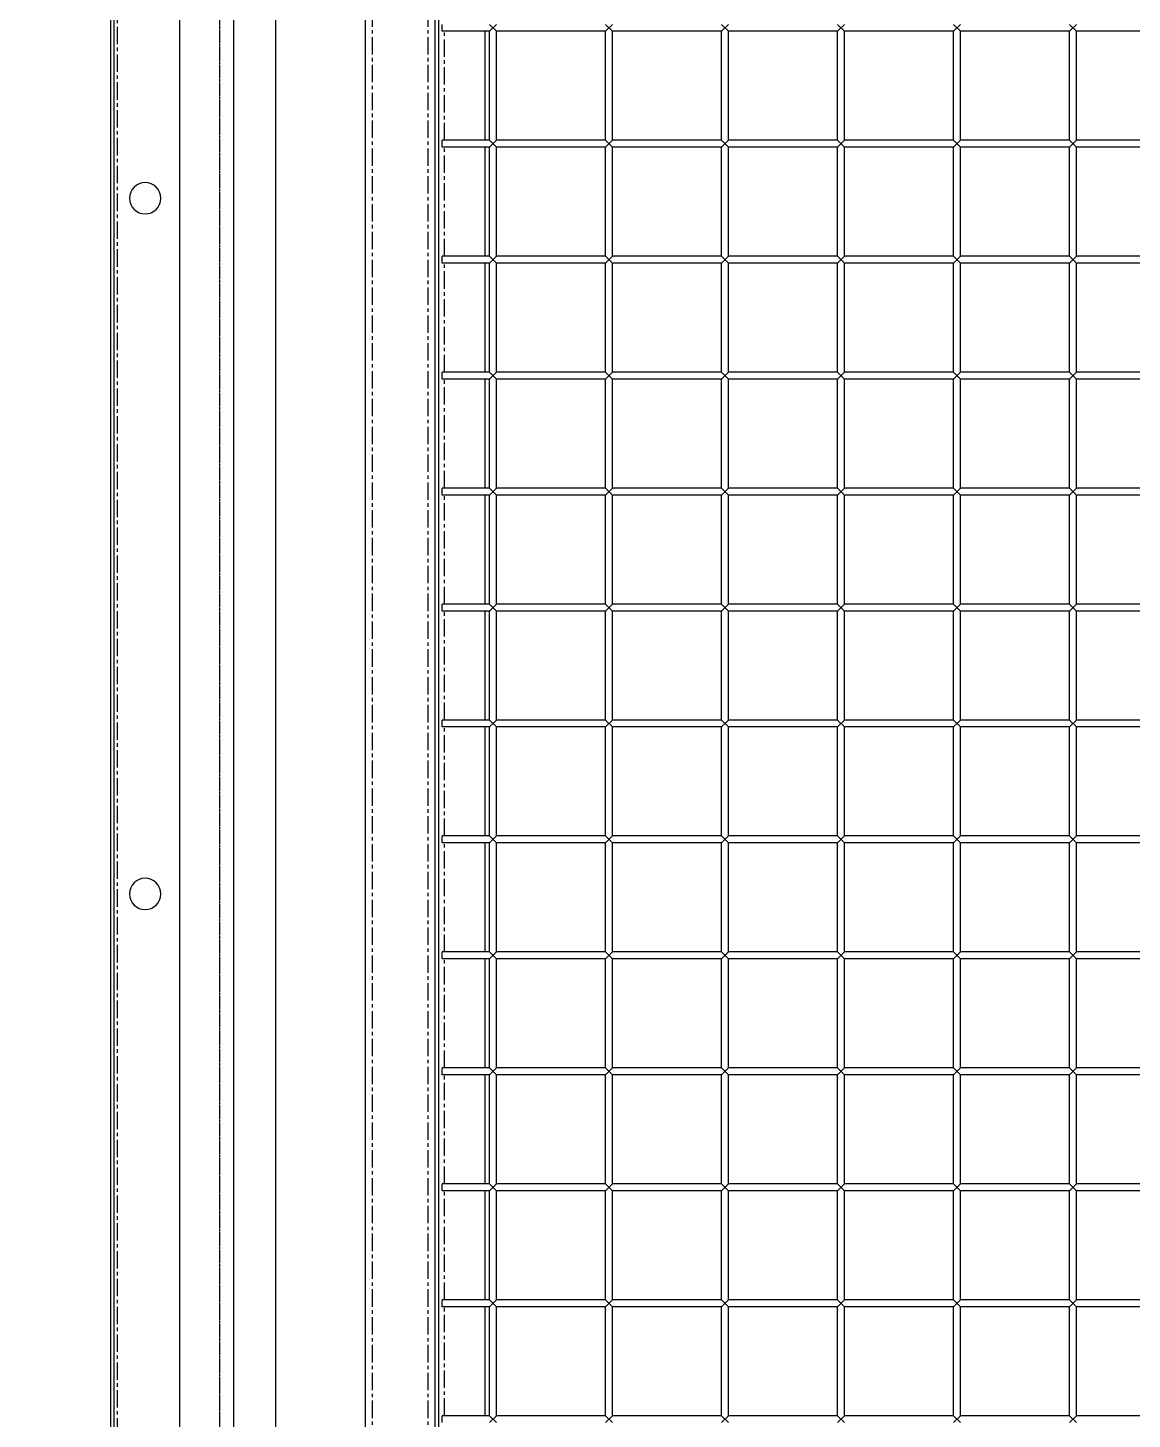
# Model space of a CAD drawing. Header units: millimetres. Extents: x -198529 to 244266, y -64 to 158464.
# Drawn here: x -170034 to -169558, y 95157 to 95757 of the extents above; entities that cross this region are included whole.
import ezdxf

# ---------------------------------------------------------------- set-up
doc = ezdxf.new("R2010")
doc.units = ezdxf.units.MM
doc.linetypes.add('CENTER', pattern=[12, 7.5, -1.5, 1.5, -1.5])
doc.linetypes.add('HIDDEN2', pattern=[4.7625, 3.175, -1.5875])
doc.layers.add('0-DCC', color=30, linetype='Continuous')
doc.layers.add('K-CEIL-DCC-RACK', color=10, linetype='Continuous')

# ---------------------------------------------------------------- blocks, each defined once
blk = doc.blocks.new('DCC2850x1800(右)')
at = {"color": 0, "linetype": 'Continuous'}
for p, q in [((65616, -74478.48), (65616, -72678.48)), ((65646, -74478.48), (65646, -72678.48)), ((65684.72, -74441.08), (65684.72, -72678.48)), ((65726, -74441.08), (65726, -72678.48)), ((65754.5, -72678.48), (65754.5, -74478.48)), ((65756, -72678.48), (65756, -74478.48)), ((65614.5, -72730.88), (65614.5, -74426.08)), ((65342.5, -73256.48), (65339.5, -73253.48)), ((65339.5, -73256.48), (65342.5, -73253.48)), ((65392.5, -73256.48), (65389.5, -73253.48)), ((65389.5, -73256.48), (65392.5, -73253.48)), ((65442.5, -73256.48), (65439.5, -73253.48)), ((65439.5, -73256.48), (65442.5, -73253.48)), ((65492.5, -73256.48), (65489.5, -73253.48)), ((65489.5, -73256.48), (65492.5, -73253.48)), ((65542.5, -73256.48), (65539.5, -73253.48)), ((65539.5, -73256.48), (65542.5, -73253.48)), ((65592.5, -73256.48), (65589.5, -73253.48)), ((65589.5, -73256.48), (65592.5, -73253.48)), ((65613, -73256.48), (65613, -73253.48)), ((65292.5, -73256.48), (65339.5, -73256.48)), ((65339.5, -73303.48), (65339.5, -73256.48)), ((65342.5, -73303.48), (65342.5, -73256.48)), ((65342.5, -73256.48), (65389.5, -73256.48)), ((65389.5, -73303.48), (65389.5, -73256.48)), ((65392.5, -73303.48), (65392.5, -73256.48)), ((65392.5, -73256.48), (65439.5, -73256.48)), ((65439.5, -73303.48), (65439.5, -73256.48)), ((65442.5, -73303.48), (65442.5, -73256.48)), ((65442.5, -73256.48), (65489.5, -73256.48)), ((65489.5, -73303.48), (65489.5, -73256.48)), ((65492.5, -73303.48), (65492.5, -73256.48)), ((65492.5, -73256.48), (65539.5, -73256.48)), ((65539.5, -73303.48), (65539.5, -73256.48)), ((65542.5, -73303.48), (65542.5, -73256.48)), ((65542.5, -73256.48), (65589.5, -73256.48)), ((65589.5, -73303.48), (65589.5, -73256.48)), ((65592.5, -73303.48), (65592.5, -73256.48)), ((65592.5, -73256.48), (65613, -73256.48)), ((65594.5, -73256.48), (65594.5, -73303.48)), ((65292.5, -73303.48), (65339.5, -73303.48)), ((65292.5, -73306.48), (65339.5, -73306.48)), ((65342.5, -73306.48), (65339.5, -73303.48)), ((65339.5, -73306.48), (65342.5, -73303.48)), ((65339.5, -73353.48), (65339.5, -73306.48)), ((65342.5, -73303.48), (65389.5, -73303.48)), ((65342.5, -73353.48), (65342.5, -73306.48)), ((65342.5, -73306.48), (65389.5, -73306.48)), ((65392.5, -73306.48), (65389.5, -73303.48)), ((65389.5, -73306.48), (65392.5, -73303.48)), ((65389.5, -73353.48), (65389.5, -73306.48)), ((65392.5, -73303.48), (65439.5, -73303.48)), ((65392.5, -73353.48), (65392.5, -73306.48)), ((65392.5, -73306.48), (65439.5, -73306.48)), ((65442.5, -73306.48), (65439.5, -73303.48)), ((65439.5, -73306.48), (65442.5, -73303.48)), ((65439.5, -73353.48), (65439.5, -73306.48)), ((65442.5, -73303.48), (65489.5, -73303.48)), ((65442.5, -73353.48), (65442.5, -73306.48)), ((65442.5, -73306.48), (65489.5, -73306.48)), ((65492.5, -73306.48), (65489.5, -73303.48)), ((65489.5, -73306.48), (65492.5, -73303.48)), ((65489.5, -73353.48), (65489.5, -73306.48)), ((65492.5, -73303.48), (65539.5, -73303.48)), ((65492.5, -73353.48), (65492.5, -73306.48)), ((65492.5, -73306.48), (65539.5, -73306.48)), ((65542.5, -73306.48), (65539.5, -73303.48)), ((65539.5, -73306.48), (65542.5, -73303.48)), ((65539.5, -73353.48), (65539.5, -73306.48)), ((65542.5, -73303.48), (65589.5, -73303.48)), ((65542.5, -73353.48), (65542.5, -73306.48)), ((65542.5, -73306.48), (65589.5, -73306.48)), ((65592.5, -73306.48), (65589.5, -73303.48)), ((65589.5, -73306.48), (65592.5, -73303.48)), ((65589.5, -73353.48), (65589.5, -73306.48)), ((65592.5, -73303.48), (65613, -73303.48)), ((65592.5, -73353.48), (65592.5, -73306.48)), ((65592.5, -73306.48), (65613, -73306.48)), ((65594.5, -73306.48), (65594.5, -73353.48)), ((65613, -73306.48), (65613, -73303.48)), ((65292.5, -73353.48), (65339.5, -73353.48)), ((65339.5, -73356.48), (65342.5, -73353.48)), ((65342.5, -73356.48), (65339.5, -73353.48)), ((65342.5, -73353.48), (65389.5, -73353.48)), ((65392.5, -73356.48), (65389.5, -73353.48)), ((65389.5, -73356.48), (65392.5, -73353.48)), ((65392.5, -73353.48), (65439.5, -73353.48)), ((65442.5, -73356.48), (65439.5, -73353.48)), ((65439.5, -73356.48), (65442.5, -73353.48)), ((65442.5, -73353.48), (65489.5, -73353.48)), ((65492.5, -73356.48), (65489.5, -73353.48)), ((65489.5, -73356.48), (65492.5, -73353.48)), ((65492.5, -73353.48), (65539.5, -73353.48)), ((65539.5, -73356.48), (65542.5, -73353.48)), ((65542.5, -73356.48), (65539.5, -73353.48)), ((65542.5, -73353.48), (65589.5, -73353.48)), ((65592.5, -73356.48), (65589.5, -73353.48)), ((65589.5, -73356.48), (65592.5, -73353.48)), ((65592.5, -73353.48), (65613, -73353.48)), ((65613, -73356.48), (65613, -73353.48)), ((65292.5, -73356.48), (65339.5, -73356.48)), ((65339.5, -73403.48), (65339.5, -73356.48)), ((65342.5, -73403.48), (65342.5, -73356.48)), ((65342.5, -73356.48), (65389.5, -73356.48)), ((65389.5, -73403.48), (65389.5, -73356.48)), ((65392.5, -73403.48), (65392.5, -73356.48)), ((65392.5, -73356.48), (65439.5, -73356.48)), ((65439.5, -73403.48), (65439.5, -73356.48)), ((65442.5, -73403.48), (65442.5, -73356.48)), ((65442.5, -73356.48), (65489.5, -73356.48)), ((65489.5, -73403.48), (65489.5, -73356.48)), ((65492.5, -73403.48), (65492.5, -73356.48)), ((65492.5, -73356.48), (65539.5, -73356.48)), ((65539.5, -73403.48), (65539.5, -73356.48)), ((65542.5, -73403.48), (65542.5, -73356.48)), ((65542.5, -73356.48), (65589.5, -73356.48)), ((65589.5, -73403.48), (65589.5, -73356.48)), ((65592.5, -73403.48), (65592.5, -73356.48)), ((65592.5, -73356.48), (65613, -73356.48)), ((65594.5, -73356.48), (65594.5, -73403.48)), ((65292.5, -73403.48), (65339.5, -73403.48)), ((65339.5, -73406.48), (65342.5, -73403.48)), ((65342.5, -73406.48), (65339.5, -73403.48)), ((65342.5, -73403.48), (65389.5, -73403.48)), ((65389.5, -73406.48), (65392.5, -73403.48)), ((65392.5, -73406.48), (65389.5, -73403.48)), ((65392.5, -73403.48), (65439.5, -73403.48)), ((65442.5, -73406.48), (65439.5, -73403.48)), ((65439.5, -73406.48), (65442.5, -73403.48)), ((65442.5, -73403.48), (65489.5, -73403.48)), ((65489.5, -73406.48), (65492.5, -73403.48)), ((65492.5, -73406.48), (65489.5, -73403.48)), ((65492.5, -73403.48), (65539.5, -73403.48)), ((65539.5, -73406.48), (65542.5, -73403.48)), ((65542.5, -73406.48), (65539.5, -73403.48)), ((65542.5, -73403.48), (65589.5, -73403.48)), ((65589.5, -73406.48), (65592.5, -73403.48)), ((65592.5, -73406.48), (65589.5, -73403.48)), ((65592.5, -73403.48), (65613, -73403.48)), ((65613, -73406.48), (65613, -73403.48)), ((65292.5, -73406.48), (65339.5, -73406.48)), ((65339.5, -73453.48), (65339.5, -73406.48)), ((65342.5, -73453.48), (65342.5, -73406.48)), ((65342.5, -73406.48), (65389.5, -73406.48)), ((65389.5, -73453.48), (65389.5, -73406.48)), ((65392.5, -73453.48), (65392.5, -73406.48)), ((65392.5, -73406.48), (65439.5, -73406.48)), ((65439.5, -73453.48), (65439.5, -73406.48)), ((65442.5, -73453.48), (65442.5, -73406.48)), ((65442.5, -73406.48), (65489.5, -73406.48)), ((65489.5, -73453.48), (65489.5, -73406.48)), ((65492.5, -73453.48), (65492.5, -73406.48)), ((65492.5, -73406.48), (65539.5, -73406.48)), ((65539.5, -73453.48), (65539.5, -73406.48)), ((65542.5, -73453.48), (65542.5, -73406.48)), ((65542.5, -73406.48), (65589.5, -73406.48)), ((65589.5, -73453.48), (65589.5, -73406.48)), ((65592.5, -73453.48), (65592.5, -73406.48)), ((65592.5, -73406.48), (65613, -73406.48)), ((65594.5, -73406.48), (65594.5, -73453.48)), ((65292.5, -73453.48), (65339.5, -73453.48)), ((65292.5, -73456.48), (65339.5, -73456.48)), ((65339.5, -73456.48), (65342.5, -73453.48)), ((65342.5, -73456.48), (65339.5, -73453.48)), ((65339.5, -73503.48), (65339.5, -73456.48)), ((65342.5, -73453.48), (65389.5, -73453.48)), ((65342.5, -73503.48), (65342.5, -73456.48)), ((65342.5, -73456.48), (65389.5, -73456.48)), ((65389.5, -73456.48), (65392.5, -73453.48)), ((65392.5, -73456.48), (65389.5, -73453.48)), ((65389.5, -73503.48), (65389.5, -73456.48)), ((65392.5, -73453.48), (65439.5, -73453.48)), ((65392.5, -73503.48), (65392.5, -73456.48)), ((65392.5, -73456.48), (65439.5, -73456.48)), ((65439.5, -73456.48), (65442.5, -73453.48)), ((65442.5, -73456.48), (65439.5, -73453.48)), ((65439.5, -73503.48), (65439.5, -73456.48)), ((65442.5, -73453.48), (65489.5, -73453.48)), ((65442.5, -73503.48), (65442.5, -73456.48)), ((65442.5, -73456.48), (65489.5, -73456.48)), ((65489.5, -73456.48), (65492.5, -73453.48)), ((65492.5, -73456.48), (65489.5, -73453.48)), ((65489.5, -73503.48), (65489.5, -73456.48)), ((65492.5, -73453.48), (65539.5, -73453.48)), ((65492.5, -73503.48), (65492.5, -73456.48)), ((65492.5, -73456.48), (65539.5, -73456.48)), ((65539.5, -73456.48), (65542.5, -73453.48)), ((65542.5, -73456.48), (65539.5, -73453.48)), ((65539.5, -73503.48), (65539.5, -73456.48)), ((65542.5, -73453.48), (65589.5, -73453.48)), ((65542.5, -73503.48), (65542.5, -73456.48)), ((65542.5, -73456.48), (65589.5, -73456.48)), ((65589.5, -73456.48), (65592.5, -73453.48)), ((65592.5, -73456.48), (65589.5, -73453.48)), ((65589.5, -73503.48), (65589.5, -73456.48)), ((65592.5, -73453.48), (65613, -73453.48)), ((65592.5, -73503.48), (65592.5, -73456.48)), ((65592.5, -73456.48), (65613, -73456.48)), ((65594.5, -73456.48), (65594.5, -73503.48)), ((65613, -73456.48), (65613, -73453.48)), ((65292.5, -73503.48), (65339.5, -73503.48)), ((65339.5, -73506.48), (65342.5, -73503.48)), ((65342.5, -73506.48), (65339.5, -73503.48)), ((65342.5, -73503.48), (65389.5, -73503.48)), ((65389.5, -73506.48), (65392.5, -73503.48)), ((65392.5, -73506.48), (65389.5, -73503.48)), ((65392.5, -73503.48), (65439.5, -73503.48)), ((65439.5, -73506.48), (65442.5, -73503.48)), ((65442.5, -73506.48), (65439.5, -73503.48)), ((65442.5, -73503.48), (65489.5, -73503.48)), ((65489.5, -73506.48), (65492.5, -73503.48)), ((65492.5, -73506.48), (65489.5, -73503.48)), ((65492.5, -73503.48), (65539.5, -73503.48)), ((65539.5, -73506.48), (65542.5, -73503.48)), ((65542.5, -73506.48), (65539.5, -73503.48)), ((65542.5, -73503.48), (65589.5, -73503.48)), ((65589.5, -73506.48), (65592.5, -73503.48)), ((65592.5, -73506.48), (65589.5, -73503.48)), ((65592.5, -73503.48), (65613, -73503.48)), ((65613, -73506.48), (65613, -73503.48)), ((65292.5, -73506.48), (65339.5, -73506.48)), ((65339.5, -73553.48), (65339.5, -73506.48)), ((65342.5, -73553.48), (65342.5, -73506.48)), ((65342.5, -73506.48), (65389.5, -73506.48)), ((65389.5, -73553.48), (65389.5, -73506.48)), ((65392.5, -73553.48), (65392.5, -73506.48)), ((65392.5, -73506.48), (65439.5, -73506.48)), ((65439.5, -73553.48), (65439.5, -73506.48)), ((65442.5, -73553.48), (65442.5, -73506.48)), ((65442.5, -73506.48), (65489.5, -73506.48)), ((65489.5, -73553.48), (65489.5, -73506.48)), ((65492.5, -73553.48), (65492.5, -73506.48)), ((65492.5, -73506.48), (65539.5, -73506.48)), ((65539.5, -73553.48), (65539.5, -73506.48)), ((65542.5, -73553.48), (65542.5, -73506.48)), ((65542.5, -73506.48), (65589.5, -73506.48)), ((65589.5, -73553.48), (65589.5, -73506.48)), ((65592.5, -73553.48), (65592.5, -73506.48)), ((65592.5, -73506.48), (65613, -73506.48)), ((65594.5, -73506.48), (65594.5, -73553.48)), ((65292.5, -73553.48), (65339.5, -73553.48)), ((65339.5, -73556.48), (65342.5, -73553.48)), ((65342.5, -73556.48), (65339.5, -73553.48)), ((65342.5, -73553.48), (65389.5, -73553.48)), ((65389.5, -73556.48), (65392.5, -73553.48)), ((65392.5, -73556.48), (65389.5, -73553.48)), ((65392.5, -73553.48), (65439.5, -73553.48)), ((65439.5, -73556.48), (65442.5, -73553.48)), ((65442.5, -73556.48), (65439.5, -73553.48)), ((65442.5, -73553.48), (65489.5, -73553.48)), ((65489.5, -73556.48), (65492.5, -73553.48)), ((65492.5, -73556.48), (65489.5, -73553.48)), ((65492.5, -73553.48), (65539.5, -73553.48)), ((65539.5, -73556.48), (65542.5, -73553.48)), ((65542.5, -73556.48), (65539.5, -73553.48)), ((65542.5, -73553.48), (65589.5, -73553.48)), ((65589.5, -73556.48), (65592.5, -73553.48)), ((65592.5, -73556.48), (65589.5, -73553.48)), ((65592.5, -73553.48), (65613, -73553.48)), ((65613, -73556.48), (65613, -73553.48)), ((65292.5, -73556.48), (65339.5, -73556.48)), ((65339.5, -73603.48), (65339.5, -73556.48)), ((65342.5, -73603.48), (65342.5, -73556.48)), ((65342.5, -73556.48), (65389.5, -73556.48)), ((65389.5, -73603.48), (65389.5, -73556.48)), ((65392.5, -73603.48), (65392.5, -73556.48)), ((65392.5, -73556.48), (65439.5, -73556.48)), ((65439.5, -73603.48), (65439.5, -73556.48)), ((65442.5, -73603.48), (65442.5, -73556.48)), ((65442.5, -73556.48), (65489.5, -73556.48)), ((65489.5, -73603.48), (65489.5, -73556.48)), ((65492.5, -73603.48), (65492.5, -73556.48)), ((65492.5, -73556.48), (65539.5, -73556.48)), ((65539.5, -73603.48), (65539.5, -73556.48)), ((65542.5, -73603.48), (65542.5, -73556.48)), ((65542.5, -73556.48), (65589.5, -73556.48)), ((65589.5, -73603.48), (65589.5, -73556.48)), ((65592.5, -73603.48), (65592.5, -73556.48)), ((65592.5, -73556.48), (65613, -73556.48)), ((65594.5, -73556.48), (65594.5, -73603.48)), ((65292.5, -73603.48), (65339.5, -73603.48)), ((65292.5, -73606.48), (65339.5, -73606.48)), ((65342.5, -73603.48), (65339.5, -73606.48)), ((65342.5, -73606.48), (65339.5, -73603.48)), ((65339.5, -73653.48), (65339.5, -73606.48)), ((65342.5, -73603.48), (65389.5, -73603.48)), ((65342.5, -73653.48), (65342.5, -73606.48)), ((65342.5, -73606.48), (65389.5, -73606.48)), ((65389.5, -73606.48), (65392.5, -73603.48)), ((65392.5, -73606.48), (65389.5, -73603.48)), ((65389.5, -73653.48), (65389.5, -73606.48)), ((65392.5, -73603.48), (65439.5, -73603.48)), ((65392.5, -73653.48), (65392.5, -73606.48)), ((65392.5, -73606.48), (65439.5, -73606.48)), ((65439.5, -73606.48), (65442.5, -73603.48)), ((65442.5, -73606.48), (65439.5, -73603.48)), ((65439.5, -73653.48), (65439.5, -73606.48)), ((65442.5, -73603.48), (65489.5, -73603.48)), ((65442.5, -73653.48), (65442.5, -73606.48)), ((65442.5, -73606.48), (65489.5, -73606.48)), ((65489.5, -73606.48), (65492.5, -73603.48)), ((65492.5, -73606.48), (65489.5, -73603.48)), ((65489.5, -73653.48), (65489.5, -73606.48)), ((65492.5, -73603.48), (65539.5, -73603.48)), ((65492.5, -73653.48), (65492.5, -73606.48)), ((65492.5, -73606.48), (65539.5, -73606.48)), ((65539.5, -73606.48), (65542.5, -73603.48)), ((65542.5, -73606.48), (65539.5, -73603.48)), ((65539.5, -73653.48), (65539.5, -73606.48)), ((65542.5, -73603.48), (65589.5, -73603.48)), ((65542.5, -73653.48), (65542.5, -73606.48)), ((65542.5, -73606.48), (65589.5, -73606.48)), ((65589.5, -73606.48), (65592.5, -73603.48)), ((65592.5, -73606.48), (65589.5, -73603.48)), ((65589.5, -73653.48), (65589.5, -73606.48)), ((65592.5, -73603.48), (65613, -73603.48)), ((65592.5, -73653.48), (65592.5, -73606.48)), ((65592.5, -73606.48), (65613, -73606.48)), ((65594.5, -73606.48), (65594.5, -73653.48)), ((65613, -73606.48), (65613, -73603.48)), ((65292.5, -73653.48), (65339.5, -73653.48)), ((65342.5, -73653.48), (65339.5, -73656.48)), ((65342.5, -73656.48), (65339.5, -73653.48)), ((65342.5, -73653.48), (65389.5, -73653.48)), ((65392.5, -73653.48), (65389.5, -73656.48)), ((65392.5, -73656.48), (65389.5, -73653.48)), ((65392.5, -73653.48), (65439.5, -73653.48)), ((65439.5, -73656.48), (65442.5, -73653.48)), ((65442.5, -73656.48), (65439.5, -73653.48)), ((65442.5, -73653.48), (65489.5, -73653.48)), ((65489.5, -73656.48), (65492.5, -73653.48)), ((65492.5, -73656.48), (65489.5, -73653.48)), ((65492.5, -73653.48), (65539.5, -73653.48)), ((65539.5, -73656.48), (65542.5, -73653.48)), ((65542.5, -73656.48), (65539.5, -73653.48)), ((65542.5, -73653.48), (65589.5, -73653.48)), ((65589.5, -73656.48), (65592.5, -73653.48)), ((65592.5, -73656.48), (65589.5, -73653.48)), ((65592.5, -73653.48), (65613, -73653.48)), ((65613, -73656.48), (65613, -73653.48)), ((65292.5, -73656.48), (65339.5, -73656.48)), ((65339.5, -73703.48), (65339.5, -73656.48)), ((65342.5, -73703.48), (65342.5, -73656.48)), ((65342.5, -73656.48), (65389.5, -73656.48)), ((65389.5, -73703.48), (65389.5, -73656.48)), ((65392.5, -73703.48), (65392.5, -73656.48)), ((65392.5, -73656.48), (65439.5, -73656.48)), ((65439.5, -73703.48), (65439.5, -73656.48)), ((65442.5, -73703.48), (65442.5, -73656.48)), ((65442.5, -73656.48), (65489.5, -73656.48)), ((65489.5, -73703.48), (65489.5, -73656.48)), ((65492.5, -73703.48), (65492.5, -73656.48)), ((65492.5, -73656.48), (65539.5, -73656.48)), ((65539.5, -73703.48), (65539.5, -73656.48)), ((65542.5, -73703.48), (65542.5, -73656.48)), ((65542.5, -73656.48), (65589.5, -73656.48)), ((65589.5, -73703.48), (65589.5, -73656.48)), ((65592.5, -73703.48), (65592.5, -73656.48)), ((65592.5, -73656.48), (65613, -73656.48)), ((65594.5, -73656.48), (65594.5, -73703.48)), ((65292.5, -73703.48), (65339.5, -73703.48)), ((65342.5, -73703.48), (65339.5, -73706.48)), ((65342.5, -73706.48), (65339.5, -73703.48)), ((65342.5, -73703.48), (65389.5, -73703.48)), ((65392.5, -73703.48), (65389.5, -73706.48)), ((65392.5, -73706.48), (65389.5, -73703.48)), ((65392.5, -73703.48), (65439.5, -73703.48)), ((65442.5, -73703.48), (65439.5, -73706.48)), ((65442.5, -73706.48), (65439.5, -73703.48)), ((65442.5, -73703.48), (65489.5, -73703.48)), ((65489.5, -73706.48), (65492.5, -73703.48)), ((65492.5, -73706.48), (65489.5, -73703.48)), ((65492.5, -73703.48), (65539.5, -73703.48)), ((65539.5, -73706.48), (65542.5, -73703.48)), ((65542.5, -73706.48), (65539.5, -73703.48)), ((65542.5, -73703.48), (65589.5, -73703.48)), ((65589.5, -73706.48), (65592.5, -73703.48)), ((65592.5, -73706.48), (65589.5, -73703.48)), ((65592.5, -73703.48), (65613, -73703.48)), ((65613, -73706.48), (65613, -73703.48)), ((65292.5, -73706.48), (65339.5, -73706.48)), ((65339.5, -73753.48), (65339.5, -73706.48)), ((65342.5, -73753.48), (65342.5, -73706.48)), ((65342.5, -73706.48), (65389.5, -73706.48)), ((65389.5, -73753.48), (65389.5, -73706.48)), ((65392.5, -73753.48), (65392.5, -73706.48)), ((65392.5, -73706.48), (65439.5, -73706.48)), ((65439.5, -73753.48), (65439.5, -73706.48)), ((65442.5, -73753.48), (65442.5, -73706.48)), ((65442.5, -73706.48), (65489.5, -73706.48)), ((65489.5, -73753.48), (65489.5, -73706.48)), ((65492.5, -73753.48), (65492.5, -73706.48)), ((65492.5, -73706.48), (65539.5, -73706.48)), ((65539.5, -73753.48), (65539.5, -73706.48)), ((65542.5, -73753.48), (65542.5, -73706.48)), ((65542.5, -73706.48), (65589.5, -73706.48)), ((65589.5, -73753.48), (65589.5, -73706.48)), ((65592.5, -73753.48), (65592.5, -73706.48)), ((65592.5, -73706.48), (65613, -73706.48)), ((65594.5, -73706.48), (65594.5, -73753.48)), ((65292.5, -73753.48), (65339.5, -73753.48)), ((65292.5, -73756.48), (65339.5, -73756.48)), ((65342.5, -73753.48), (65339.5, -73756.48)), ((65342.5, -73756.48), (65339.5, -73753.48)), ((65339.5, -73803.48), (65339.5, -73756.48)), ((65342.5, -73753.48), (65389.5, -73753.48)), ((65342.5, -73803.48), (65342.5, -73756.48)), ((65342.5, -73756.48), (65389.5, -73756.48)), ((65392.5, -73753.48), (65389.5, -73756.48)), ((65392.5, -73756.48), (65389.5, -73753.48)), ((65389.5, -73803.48), (65389.5, -73756.48)), ((65392.5, -73753.48), (65439.5, -73753.48)), ((65392.5, -73803.48), (65392.5, -73756.48)), ((65392.5, -73756.48), (65439.5, -73756.48)), ((65442.5, -73753.48), (65439.5, -73756.48)), ((65442.5, -73756.48), (65439.5, -73753.48)), ((65439.5, -73803.48), (65439.5, -73756.48)), ((65442.5, -73753.48), (65489.5, -73753.48)), ((65442.5, -73803.48), (65442.5, -73756.48)), ((65442.5, -73756.48), (65489.5, -73756.48)), ((65492.5, -73753.48), (65489.5, -73756.48)), ((65492.5, -73756.48), (65489.5, -73753.48)), ((65489.5, -73803.48), (65489.5, -73756.48)), ((65492.5, -73753.48), (65539.5, -73753.48)), ((65492.5, -73803.48), (65492.5, -73756.48)), ((65492.5, -73756.48), (65539.5, -73756.48)), ((65539.5, -73756.48), (65542.5, -73753.48)), ((65542.5, -73756.48), (65539.5, -73753.48)), ((65539.5, -73803.48), (65539.5, -73756.48)), ((65542.5, -73753.48), (65589.5, -73753.48)), ((65542.5, -73803.48), (65542.5, -73756.48)), ((65542.5, -73756.48), (65589.5, -73756.48)), ((65589.5, -73756.48), (65592.5, -73753.48)), ((65592.5, -73756.48), (65589.5, -73753.48)), ((65589.5, -73803.48), (65589.5, -73756.48)), ((65592.5, -73753.48), (65613, -73753.48)), ((65592.5, -73803.48), (65592.5, -73756.48)), ((65592.5, -73756.48), (65613, -73756.48)), ((65594.5, -73756.48), (65594.5, -73803.48)), ((65613, -73756.48), (65613, -73753.48)), ((65292.5, -73803.48), (65339.5, -73803.48)), ((65342.5, -73803.48), (65339.5, -73806.48)), ((65342.5, -73806.48), (65339.5, -73803.48)), ((65342.5, -73803.48), (65389.5, -73803.48)), ((65392.5, -73803.48), (65389.5, -73806.48)), ((65392.5, -73806.48), (65389.5, -73803.48)), ((65392.5, -73803.48), (65439.5, -73803.48)), ((65442.5, -73803.48), (65439.5, -73806.48)), ((65442.5, -73806.48), (65439.5, -73803.48)), ((65442.5, -73803.48), (65489.5, -73803.48)), ((65492.5, -73803.48), (65489.5, -73806.48)), ((65492.5, -73806.48), (65489.5, -73803.48)), ((65492.5, -73803.48), (65539.5, -73803.48)), ((65542.5, -73803.48), (65539.5, -73806.48)), ((65542.5, -73806.48), (65539.5, -73803.48)), ((65542.5, -73803.48), (65589.5, -73803.48)), ((65589.5, -73806.48), (65592.5, -73803.48)), ((65592.5, -73806.48), (65589.5, -73803.48)), ((65592.5, -73803.48), (65613, -73803.48)), ((65613, -73806.48), (65613, -73803.48)), ((65292.5, -73806.48), (65339.5, -73806.48)), ((65339.5, -73853.48), (65339.5, -73806.48)), ((65342.5, -73853.48), (65342.5, -73806.48)), ((65342.5, -73806.48), (65389.5, -73806.48)), ((65389.5, -73853.48), (65389.5, -73806.48)), ((65392.5, -73853.48), (65392.5, -73806.48)), ((65392.5, -73806.48), (65439.5, -73806.48)), ((65439.5, -73853.48), (65439.5, -73806.48)), ((65442.5, -73853.48), (65442.5, -73806.48)), ((65442.5, -73806.48), (65489.5, -73806.48)), ((65489.5, -73853.48), (65489.5, -73806.48)), ((65492.5, -73853.48), (65492.5, -73806.48)), ((65492.5, -73806.48), (65539.5, -73806.48)), ((65539.5, -73853.48), (65539.5, -73806.48)), ((65542.5, -73853.48), (65542.5, -73806.48)), ((65542.5, -73806.48), (65589.5, -73806.48)), ((65589.5, -73853.48), (65589.5, -73806.48)), ((65592.5, -73853.48), (65592.5, -73806.48)), ((65592.5, -73806.48), (65613, -73806.48)), ((65594.5, -73806.48), (65594.5, -73853.48)), ((65292.5, -73853.48), (65339.5, -73853.48)), ((65342.5, -73853.48), (65339.5, -73856.48)), ((65342.5, -73856.48), (65339.5, -73853.48)), ((65342.5, -73853.48), (65389.5, -73853.48)), ((65392.5, -73853.48), (65389.5, -73856.48)), ((65392.5, -73856.48), (65389.5, -73853.48)), ((65392.5, -73853.48), (65439.5, -73853.48)), ((65442.5, -73853.48), (65439.5, -73856.48)), ((65442.5, -73856.48), (65439.5, -73853.48)), ((65442.5, -73853.48), (65489.5, -73853.48)), ((65492.5, -73853.48), (65489.5, -73856.48)), ((65492.5, -73856.48), (65489.5, -73853.48)), ((65492.5, -73853.48), (65539.5, -73853.48)), ((65542.5, -73853.48), (65539.5, -73856.48)), ((65542.5, -73856.48), (65539.5, -73853.48)), ((65542.5, -73853.48), (65589.5, -73853.48)), ((65592.5, -73853.48), (65589.5, -73856.48)), ((65592.5, -73856.48), (65589.5, -73853.48)), ((65592.5, -73853.48), (65613, -73853.48)), ((65613, -73856.48), (65613, -73853.48))]:
    blk.add_line(p, q, dxfattribs=at)
at = {"color": 0, "linetype": 'CENTER'}
for p, q in [((65619, -74478.48), (65619, -72678.48)), ((65643, -74478.48), (65643, -72678.48)), ((65753, -72678.48), (65753, -74478.48)), ((65612, -73303.48), (65612, -73256.48)), ((65612, -73353.48), (65612, -73306.48)), ((65612, -73403.48), (65612, -73356.48)), ((65612, -73453.48), (65612, -73406.48)), ((65612, -73503.48), (65612, -73456.48)), ((65612, -73553.48), (65612, -73506.48)), ((65612, -73603.48), (65612, -73556.48)), ((65612, -73653.48), (65612, -73606.48)), ((65612, -73703.48), (65612, -73656.48)), ((65612, -73753.48), (65612, -73706.48)), ((65612, -73803.48), (65612, -73756.48)), ((65612, -73853.48), (65612, -73806.48))]:
    blk.add_line(p, q, dxfattribs=at)
at = {"color": 0, "linetype": 'Continuous'}
for centre in [(65741, -73328.48), (65741, -73628.48)]:
    blk.add_circle(centre, 6.75, dxfattribs=at)
blk = doc.blocks.new('H-方柱-200x8-X8')
blk.add_lwpolyline([(-100, -1190), (100, -1190), (100, 4860.48), (-100, 4860.48)], close=True)
at = {"linetype": 'HIDDEN2', "ltscale": 0.1}
blk.add_lwpolyline([(-94, -1190), (94, -1190), (94, 4860.48), (-94, 4860.48)], close=True, dxfattribs=at)

msp = doc.modelspace()

# ---------------------------------------------------------------- block references
at = {"layer": '0-DCC', "xscale": -1}
msp.add_blockref('DCC2850x1800(右)', (-104242.77, 169011.49), dxfattribs=at)
at = {"layer": 'K-CEIL-DCC-RACK'}
msp.add_blockref('H-方柱-200x8-X8', (-170045.54, 95682.53), dxfattribs=at)

doc.saveas('drawing.dxf')
